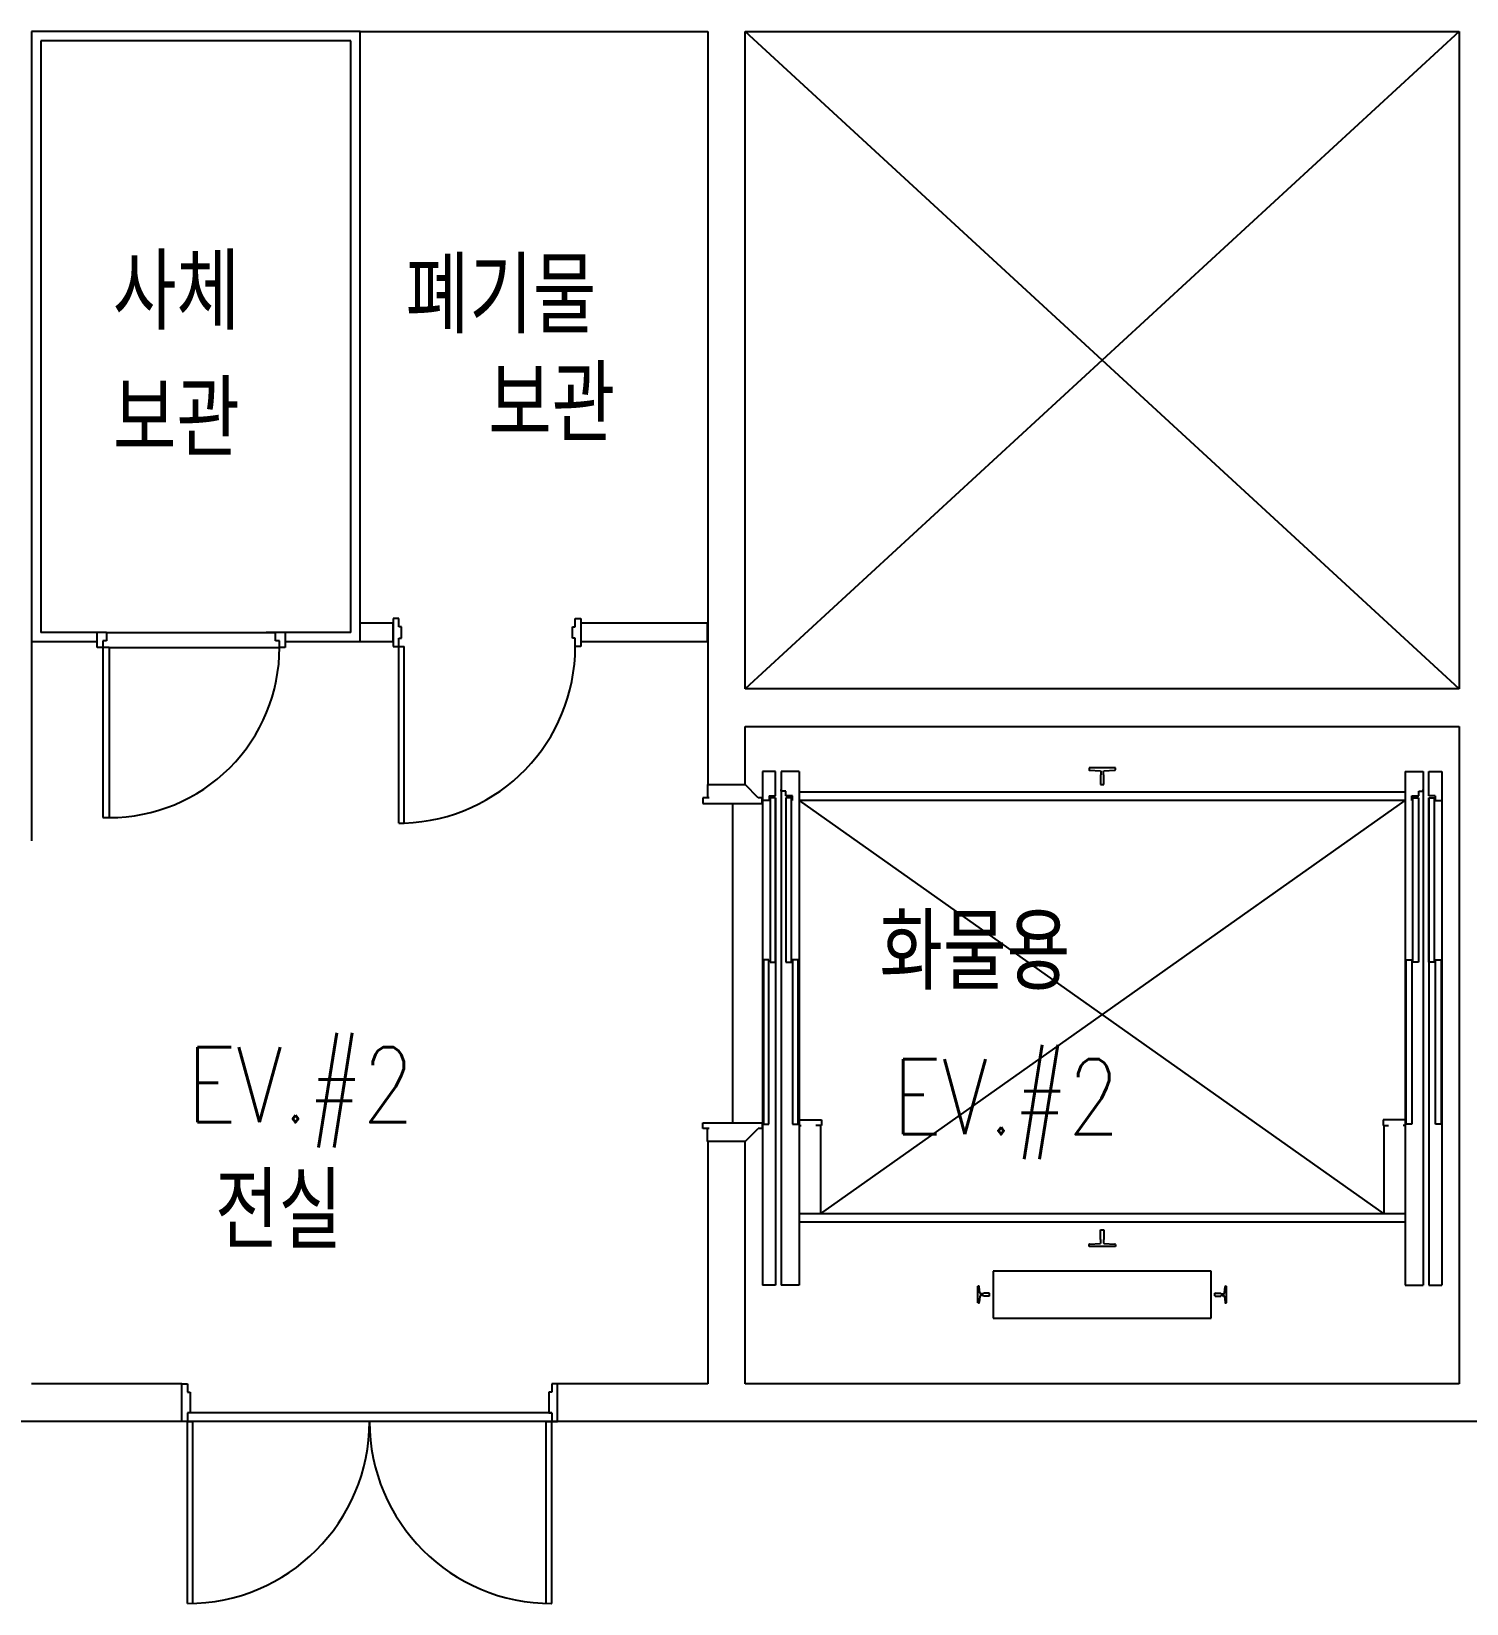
# Model space of a CAD drawing. Header units: millimetres. Extents: x 592430 to 684586, y -483905 to -416366.
# Drawn here: x 664033 to 671673, y -448578 to -440208 of the extents above; entities that cross this region are included whole.
import ezdxf

# ---------------------------------------------------------------- set-up
doc = ezdxf.new("R2010")
doc.units = ezdxf.units.MM
doc.header["$LTSCALE"] = 500
for name, color, linetype in [('TXT', 7, 'Continuous'), ('동물실', 9, 'Continuous'), ('크린판넬', 4, 'Continuous')]:
    doc.layers.add(name, color=color, linetype=linetype)
doc.styles.add('GHD', font='simple.shx', dxfattribs={"bigfont": 'whgtxt.shx'})

msp = doc.modelspace()

# ---------------------------------------------------------------- linework, layer by layer
at = {"layer": '동물실', "color": 9}
for p, q in [((665782.8, -440208.5), (667632.8, -440208.5)), ((667632.8, -440208.5), (667632.8, -444218.5)), ((671632.8, -440208.5), (667832.8, -443708.5)), ((671632.8, -443708.5), (667832.8, -440208.5)), ((671632.8, -440208.5), (667832.8, -443708.5)), ((671632.8, -443708.5), (667832.8, -440208.5)), ((667832.8, -440208.5), (671632.8, -440208.5)), ((667832.8, -443708.5), (667832.8, -440208.5)), ((667832.8, -440208.5), (671632.8, -440208.5)), ((667832.8, -443708.5), (667832.8, -440208.5)), ((671632.8, -440208.5), (671632.8, -443708.5)), ((671632.8, -440208.5), (671632.8, -443708.5)), ((665957.8, -443358.5), (665782.8, -443358.5)), ((665957.8, -443333.5), (665957.8, -443483.5)), ((665987.8, -443333.5), (665957.8, -443333.5)), ((665957.8, -443333.5), (665957.8, -443483.5)), ((665987.8, -443333.5), (665957.8, -443333.5)), ((665957.8, -443458.5), (665957.8, -443358.5)), ((665987.8, -443378.5), (665987.8, -443333.5)), ((665987.8, -443378.5), (665987.8, -443333.5)), ((666927.8, -443378.5), (666927.8, -443333.5)), ((666927.8, -443333.5), (666957.8, -443333.5)), ((666927.8, -443378.5), (666927.8, -443333.5)), ((666927.8, -443333.5), (666957.8, -443333.5)), ((666957.8, -443333.5), (666957.8, -443483.5)), ((666957.8, -443333.5), (666957.8, -443483.5)), ((667632.7, -443358.5), (666957.8, -443358.5)), ((666957.8, -443358.5), (666957.8, -443458.5)), ((667632.7, -443458.5), (667632.7, -443358.5)), ((664382.8, -443473.5), (664382.8, -443423.5)), ((664382.8, -443473.5), (664382.8, -443423.5)), ((666002.8, -443378.5), (665987.8, -443378.5)), ((666002.8, -443378.5), (665987.8, -443378.5)), ((665987.8, -443483.5), (665987.8, -443438.5)), ((665987.8, -443438.5), (666002.8, -443438.5)), ((665987.8, -443483.5), (665987.8, -443438.5)), ((665987.8, -443438.5), (666002.8, -443438.5)), ((666002.8, -443438.5), (666002.8, -443378.5)), ((666002.8, -443438.5), (666002.8, -443378.5)), ((666912.8, -443438.5), (666912.8, -443378.5)), ((666912.8, -443378.5), (666927.8, -443378.5)), ((666912.8, -443438.5), (666912.8, -443378.5)), ((666912.8, -443378.5), (666927.8, -443378.5)), ((666927.8, -443438.5), (666912.8, -443438.5)), ((666927.8, -443438.5), (666912.8, -443438.5)), ((666927.8, -443483.5), (666927.8, -443438.5)), ((666927.8, -443483.5), (666927.8, -443438.5)), ((664032.8, -443458.5), (664032.8, -444518.5)), ((665957.8, -443458.5), (665782.8, -443458.5)), ((665957.8, -443483.5), (665987.8, -443483.5)), ((665957.8, -443483.5), (665987.8, -443483.5)), ((665987.8, -444423.5), (665987.8, -443483.5)), ((665987.8, -443483.5), (666017.8, -443483.5)), ((665987.8, -444423.5), (665987.8, -443483.5)), ((665987.8, -443483.5), (666017.8, -443483.5)), ((666017.8, -444423.5), (666017.8, -443483.5)), ((666017.8, -444423.5), (666017.8, -443483.5)), ((666957.8, -443483.5), (666927.8, -443483.5)), ((666957.8, -443483.5), (666927.8, -443483.5)), ((667632.7, -443458.5), (666957.8, -443458.5)), ((671632.8, -443708.5), (667832.8, -443708.5)), ((671632.8, -443708.5), (667832.8, -443708.5)), ((667832.8, -444218.5), (667832.8, -443908.5)), ((667832.8, -443908.5), (671632.8, -443908.5)), ((671632.8, -443908.5), (671632.8, -447408.5)), ((667924.2, -444148.5), (667924.2, -446883.2)), ((667994.1, -444148.5), (667924.2, -444148.5)), ((667924.2, -444148.5), (667924.2, -446883.2)), ((667994.1, -444148.5), (667924.2, -444148.5)), ((667994.1, -444278.5), (667994.1, -444148.5)), ((667994.1, -444278.5), (667994.1, -444148.5)), ((668024.1, -444148.5), (668024.1, -446883.2)), ((668120.1, -444148.5), (668024.1, -444148.5)), ((668024.1, -444148.5), (668024.1, -446883.2)), ((668120.1, -444148.5), (668024.1, -444148.5)), ((668120.1, -444148.5), (668120.1, -446883.2)), ((668120.1, -444148.5), (668120.1, -446883.2)), ((669803.1, -444129.5), (669663.1, -444129.5)), ((669663.1, -444129.5), (669663.1, -444139.8)), ((669803.1, -444129.5), (669663.1, -444129.5)), ((669663.1, -444129.5), (669663.1, -444139.8)), ((669665.4, -444142.3), (669723.5, -444145.2)), ((669665.4, -444142.3), (669723.5, -444145.2)), ((669723.5, -444145.2), (669726.7, -444148.4)), ((669723.5, -444145.2), (669726.7, -444148.4)), ((669726.7, -444164.4), (669723.6, -444167.7)), ((669726.7, -444164.4), (669723.6, -444167.7)), ((669723.6, -444167.7), (669723.6, -444217.5)), ((669723.6, -444167.7), (669723.6, -444217.5)), ((669726.7, -444148.4), (669726.7, -444164.4)), ((669726.7, -444148.4), (669726.7, -444164.4)), ((669739.4, -444148.4), (669742.7, -444145.2)), ((669739.4, -444148.4), (669742.7, -444145.2)), ((669739.4, -444164.4), (669739.4, -444148.4)), ((669739.4, -444164.4), (669739.4, -444148.4)), ((669742.6, -444167.7), (669739.4, -444164.4)), ((669742.6, -444167.7), (669739.4, -444164.4)), ((669742.6, -444217.5), (669742.6, -444167.7)), ((669742.6, -444217.5), (669742.6, -444167.7)), ((669742.7, -444145.2), (669800.7, -444142.3)), ((669742.7, -444145.2), (669800.7, -444142.3)), ((669803.1, -444139.8), (669803.1, -444129.5)), ((669803.1, -444139.8), (669803.1, -444129.5)), ((671346.1, -444148.5), (671346.1, -446883.2)), ((671346.1, -444148.5), (671442.1, -444148.5)), ((671346.1, -444148.5), (671346.1, -446883.2)), ((671346.1, -444148.5), (671442.1, -444148.5)), ((671442.1, -444148.5), (671442.1, -446883.2)), ((671442.1, -444148.5), (671442.1, -446883.2)), ((671472.1, -444148.5), (671541.9, -444148.5)), ((671472.1, -444278.5), (671472.1, -444148.5)), ((671472.1, -444148.5), (671541.9, -444148.5)), ((671472.1, -444278.5), (671472.1, -444148.5)), ((671541.9, -444148.5), (671541.9, -446883.2)), ((671541.9, -444148.5), (671541.9, -446883.2)), ((667632.6, -444218.5), (667632.6, -444288.5)), ((667632.6, -444218.5), (667632.6, -444288.5)), ((667632.8, -444218.5), (667832.8, -444218.5)), ((667902.4, -444288.5), (667832.6, -444218.5)), ((667902.4, -444288.5), (667832.6, -444218.5)), ((667960.2, -444278.5), (667994.1, -444278.5)), ((667960.2, -444278.5), (667960.2, -444303.5)), ((667960.2, -444278.5), (667994.1, -444278.5)), ((667960.2, -444278.5), (667960.2, -444303.5)), ((668024.1, -444253.5), (668024.1, -444243.5)), ((668024.1, -444253.5), (668024.1, -444243.5)), ((668048.1, -444253.5), (668024.1, -444253.5)), ((668048.1, -444253.5), (668024.1, -444253.5)), ((668048.1, -444278.5), (668048.1, -444253.5)), ((668048.1, -444278.5), (668048.1, -444253.5)), ((668084.1, -444278.5), (668048.1, -444278.5)), ((668084.1, -444278.5), (668048.1, -444278.5)), ((668084.1, -444303.5), (668084.1, -444278.5)), ((668084.1, -444303.5), (668084.1, -444278.5)), ((671346.1, -444258.5), (668120.1, -444258.5)), ((671346.1, -444258.5), (668120.1, -444258.5)), ((669723.6, -444217.5), (669724.6, -444218.5)), ((669723.6, -444217.5), (669724.6, -444218.5)), ((669724.6, -444218.5), (669741.6, -444218.5)), ((669724.6, -444218.5), (669741.6, -444218.5)), ((669741.6, -444218.5), (669742.6, -444217.5)), ((669741.6, -444218.5), (669742.6, -444217.5)), ((671382.1, -444278.5), (671418.1, -444278.5)), ((671382.1, -444303.5), (671382.1, -444278.5)), ((671382.1, -444278.5), (671418.1, -444278.5)), ((671382.1, -444303.5), (671382.1, -444278.5)), ((671418.1, -444278.5), (671418.1, -444253.5)), ((671418.1, -444253.5), (671442.1, -444253.5)), ((671418.1, -444278.5), (671418.1, -444253.5)), ((671418.1, -444253.5), (671442.1, -444253.5)), ((671442.1, -444253.5), (671442.1, -444243.5)), ((671442.1, -444253.5), (671442.1, -444243.5)), ((671505.9, -444278.5), (671472.1, -444278.5)), ((671505.9, -444278.5), (671472.1, -444278.5)), ((671505.9, -444278.5), (671505.9, -444303.5)), ((671505.9, -444278.5), (671505.9, -444303.5)), ((667640.8, -444288.5), (667607.6, -444288.5)), ((667607.6, -444288.5), (667607.6, -444318.5)), ((667640.8, -444288.5), (667607.6, -444288.5)), ((667607.6, -444288.5), (667607.6, -444318.5)), ((667607.6, -444318.5), (667923.7, -444318.5)), ((667607.6, -444318.5), (667923.7, -444318.5)), ((667765.7, -444318.5), (667765.7, -446018.5)), ((667923.7, -444288.5), (667902.4, -444288.5)), ((667923.7, -444288.5), (667902.4, -444288.5)), ((667923.7, -444318.5), (667923.7, -444288.5)), ((667923.7, -444318.5), (667923.7, -444288.5)), ((667960.2, -444303.5), (667925.2, -444303.5)), ((667960.2, -444303.5), (667925.2, -444303.5)), ((667965.2, -444288.5), (667965.2, -445163.5)), ((667994.1, -444288.5), (667965.2, -444288.5)), ((667965.2, -444288.5), (667965.2, -445163.5)), ((667994.1, -444288.5), (667965.2, -444288.5)), ((667994.1, -445163.5), (667994.1, -444288.5)), ((667994.1, -444288.5), (667994.1, -446883.2)), ((667994.1, -445163.5), (667994.1, -444288.5)), ((667994.1, -444288.5), (667994.1, -446883.2)), ((668049.1, -444288.5), (668049.1, -445163.5)), ((668079.1, -444288.5), (668049.1, -444288.5)), ((668049.1, -444288.5), (668049.1, -445163.5)), ((668079.1, -444288.5), (668049.1, -444288.5)), ((668079.1, -445163.5), (668079.1, -444288.5)), ((668079.1, -445163.5), (668079.1, -444288.5)), ((671346.1, -444303.5), (668120.1, -444303.5)), ((668120.1, -444303.5), (671233.1, -446503.5)), ((671346.1, -444303.5), (668120.1, -444303.5)), ((668120.1, -444303.5), (671233.1, -446503.5)), ((668233.1, -446503.5), (671346.1, -444303.5)), ((668233.1, -446503.5), (671346.1, -444303.5)), ((671387.1, -445163.5), (671387.1, -444288.5)), ((671387.1, -444288.5), (671417.1, -444288.5)), ((671387.1, -445163.5), (671387.1, -444288.5)), ((671387.1, -444288.5), (671417.1, -444288.5)), ((671417.1, -444288.5), (671417.1, -445163.5)), ((671417.1, -444288.5), (671417.1, -445163.5)), ((671472.1, -444288.5), (671472.1, -446883.2)), ((671472.1, -445163.5), (671472.1, -444288.5)), ((671472.1, -444288.5), (671500.9, -444288.5)), ((671472.1, -444288.5), (671472.1, -446883.2)), ((671472.1, -445163.5), (671472.1, -444288.5)), ((671472.1, -444288.5), (671500.9, -444288.5)), ((671500.9, -444288.5), (671500.9, -445163.5)), ((671500.9, -444288.5), (671500.9, -445163.5)), ((671505.9, -444303.5), (671540.9, -444303.5)), ((671505.9, -444303.5), (671540.9, -444303.5)), ((664412.2, -444393.7), (664447.4, -444393.7)), ((665987.8, -444423.5), (666017.8, -444423.5)), ((665987.8, -444423.5), (666017.8, -444423.5)), ((667929.2, -445151), (667929.2, -446026)), ((667959.2, -445151), (667929.2, -445151)), ((667929.2, -445151), (667929.2, -446026)), ((667959.2, -445151), (667929.2, -445151)), ((667959.2, -446026), (667959.2, -445151)), ((667959.2, -446026), (667959.2, -445151)), ((667965.2, -445163.5), (667994.1, -445163.5)), ((667965.2, -445163.5), (667994.1, -445163.5)), ((668049.1, -445163.5), (668079.1, -445163.5)), ((668049.1, -445163.5), (668079.1, -445163.5)), ((668085.1, -445151), (668085.1, -446026)), ((668115.1, -445151), (668085.1, -445151)), ((668085.1, -445151), (668085.1, -446026)), ((668115.1, -445151), (668085.1, -445151)), ((668115.1, -446026), (668115.1, -445151)), ((668115.1, -446026), (668115.1, -445151)), ((671351.1, -445151), (671381.1, -445151)), ((671351.1, -446026), (671351.1, -445151)), ((671351.1, -445151), (671381.1, -445151)), ((671351.1, -446026), (671351.1, -445151)), ((671381.1, -445151), (671381.1, -446026)), ((671381.1, -445151), (671381.1, -446026)), ((671417.1, -445163.5), (671387.1, -445163.5)), ((671417.1, -445163.5), (671387.1, -445163.5)), ((671500.9, -445163.5), (671472.1, -445163.5)), ((671500.9, -445163.5), (671472.1, -445163.5)), ((671506.9, -445151), (671536.9, -445151)), ((671506.9, -446026), (671506.9, -445151)), ((671506.9, -445151), (671536.9, -445151)), ((671506.9, -446026), (671506.9, -445151)), ((671536.9, -445151), (671536.9, -446026)), ((671536.9, -445151), (671536.9, -446026)), ((667607.6, -446048.5), (667607.6, -446018.5)), ((667607.6, -446018.5), (667923.7, -446018.5)), ((667607.6, -446048.5), (667607.6, -446018.5)), ((667607.6, -446018.5), (667923.7, -446018.5)), ((667923.7, -446018.5), (667923.7, -446048.5)), ((667923.7, -446018.5), (667923.7, -446048.5)), ((667929.2, -446026), (667959.2, -446026)), ((667929.2, -446026), (667959.2, -446026)), ((668085.1, -446026), (668115.1, -446026)), ((668085.1, -446026), (668115.1, -446026)), ((668120.1, -446003.5), (668238.1, -446003.5)), ((668120.1, -446003.5), (668120.1, -446033.5)), ((668120.1, -446003.5), (668238.1, -446003.5)), ((668120.1, -446003.5), (668120.1, -446033.5)), ((668120.1, -446033.5), (668130.1, -446033.5)), ((668120.1, -446033.5), (668130.1, -446033.5)), ((668238.1, -446033.5), (668208.1, -446033.5)), ((668238.1, -446033.5), (668208.1, -446033.5)), ((668233.1, -446033.5), (668233.1, -446503.5)), ((668233.1, -446033.5), (668233.1, -446503.5)), ((668238.1, -446003.5), (668238.1, -446033.5)), ((668238.1, -446003.5), (668238.1, -446033.5)), ((671228.1, -446003.5), (671228.1, -446033.5)), ((671346.1, -446003.5), (671228.1, -446003.5)), ((671228.1, -446003.5), (671228.1, -446033.5)), ((671346.1, -446003.5), (671228.1, -446003.5)), ((671228.1, -446033.5), (671258.1, -446033.5)), ((671228.1, -446033.5), (671258.1, -446033.5)), ((671233.1, -446033.5), (671233.1, -446503.5)), ((671233.1, -446033.5), (671233.1, -446503.5)), ((671346.1, -446033.5), (671336.1, -446033.5)), ((671346.1, -446033.5), (671336.1, -446033.5)), ((671346.1, -446003.5), (671346.1, -446033.5)), ((671346.1, -446003.5), (671346.1, -446033.5)), ((671381.1, -446026), (671351.1, -446026)), ((671381.1, -446026), (671351.1, -446026)), ((671536.9, -446026), (671506.9, -446026)), ((671536.9, -446026), (671506.9, -446026)), ((667640.8, -446048.5), (667607.6, -446048.5)), ((667640.8, -446048.5), (667607.6, -446048.5)), ((667632.6, -446118.5), (667632.6, -446048.5)), ((667632.6, -446118.5), (667632.6, -446048.5)), ((667832.8, -446118.5), (667632.8, -446118.5)), ((667632.8, -446118.5), (667632.8, -447408.5)), ((667832.6, -446118.5), (667902.4, -446048.5)), ((667832.6, -446118.5), (667902.4, -446048.5)), ((667832.8, -447408.5), (667832.8, -446118.5)), ((667923.7, -446048.5), (667902.4, -446048.5)), ((667923.7, -446048.5), (667902.4, -446048.5)), ((671346.1, -446503.5), (668120.1, -446503.5)), ((671346.1, -446503.5), (668120.1, -446503.5)), ((671346.1, -446548.5), (668120.1, -446548.5)), ((671346.1, -446548.5), (668120.1, -446548.5)), ((669723.6, -446589.5), (669724.6, -446588.5)), ((669723.6, -446589.5), (669724.6, -446588.5)), ((669723.6, -446639.3), (669723.6, -446589.5)), ((669723.6, -446639.3), (669723.6, -446589.5)), ((669724.6, -446588.5), (669741.6, -446588.5)), ((669724.6, -446588.5), (669741.6, -446588.5)), ((669741.6, -446588.5), (669742.6, -446589.5)), ((669741.6, -446588.5), (669742.6, -446589.5)), ((669742.6, -446589.5), (669742.6, -446639.3)), ((669742.6, -446589.5), (669742.6, -446639.3)), ((669663.1, -446677.5), (669663.1, -446667.1)), ((669663.1, -446677.5), (669663.1, -446667.1)), ((669803.1, -446677.5), (669663.1, -446677.5)), ((669803.1, -446677.5), (669663.1, -446677.5)), ((669665.4, -446664.6), (669723.5, -446661.8)), ((669665.4, -446664.6), (669723.5, -446661.8)), ((669723.5, -446661.8), (669726.7, -446658.5)), ((669723.5, -446661.8), (669726.7, -446658.5)), ((669726.7, -446642.5), (669723.6, -446639.3)), ((669726.7, -446642.5), (669723.6, -446639.3)), ((669726.7, -446658.5), (669726.7, -446642.5)), ((669726.7, -446658.5), (669726.7, -446642.5)), ((669742.6, -446639.3), (669739.4, -446642.5)), ((669742.6, -446639.3), (669739.4, -446642.5)), ((669739.4, -446642.5), (669739.4, -446658.5)), ((669739.4, -446642.5), (669739.4, -446658.5)), ((669739.4, -446658.5), (669742.7, -446661.8)), ((669739.4, -446658.5), (669742.7, -446661.8)), ((669742.7, -446661.8), (669800.7, -446664.6)), ((669742.7, -446661.8), (669800.7, -446664.6)), ((669803.1, -446667.1), (669803.1, -446677.5)), ((669803.1, -446667.1), (669803.1, -446677.5)), ((669153.1, -446808.5), (669153.1, -447058.5)), ((670313.1, -446808.5), (669153.1, -446808.5)), ((669153.1, -446808.5), (669153.1, -447058.5)), ((670313.1, -446808.5), (669153.1, -446808.5)), ((670313.1, -447058.5), (670313.1, -446808.5)), ((670313.1, -447058.5), (670313.1, -446808.5)), ((667994.1, -446883.2), (667924.2, -446883.2)), ((667994.1, -446883.2), (667924.2, -446883.2)), ((668120.1, -446883.2), (668024.1, -446883.2)), ((668120.1, -446883.2), (668024.1, -446883.2)), ((669071.1, -446978), (669071.1, -446889)), ((669075.1, -446889), (669071.1, -446889)), ((669071.1, -446978), (669071.1, -446889)), ((669075.1, -446889), (669071.1, -446889)), ((669082.6, -446923.7), (669078.6, -446892.5)), ((669082.6, -446923.7), (669078.6, -446892.5)), ((669082.6, -446943.2), (669078.6, -446974.5)), ((669082.6, -446943.2), (669078.6, -446974.5)), ((669096.4, -446928.7), (669087.6, -446928.7)), ((669096.4, -446928.7), (669087.6, -446928.7)), ((669096.4, -446938.2), (669087.6, -446938.2)), ((669096.4, -446938.2), (669087.6, -446938.2)), ((669132.1, -446925.5), (669101.1, -446925.5)), ((669132.1, -446925.5), (669101.1, -446925.5)), ((669132.1, -446941.5), (669101.1, -446941.5)), ((669132.1, -446941.5), (669101.1, -446941.5)), ((669132.1, -446925.5), (669133.1, -446926.5)), ((669132.1, -446925.5), (669133.1, -446926.5)), ((669133.1, -446940.5), (669132.1, -446941.5)), ((669133.1, -446940.5), (669132.1, -446941.5)), ((669133.1, -446940.5), (669133.1, -446926.5)), ((669133.1, -446940.5), (669133.1, -446926.5)), ((670334.1, -446925.5), (670333.1, -446926.5)), ((670334.1, -446925.5), (670333.1, -446926.5)), ((670333.1, -446940.5), (670333.1, -446926.5)), ((670333.1, -446940.5), (670333.1, -446926.5)), ((670333.1, -446940.5), (670334.1, -446941.5)), ((670333.1, -446940.5), (670334.1, -446941.5)), ((670334.1, -446925.5), (670365.1, -446925.5)), ((670334.1, -446925.5), (670365.1, -446925.5)), ((670334.1, -446941.5), (670365.1, -446941.5)), ((670334.1, -446941.5), (670365.1, -446941.5)), ((670369.8, -446928.7), (670378.6, -446928.7)), ((670369.8, -446928.7), (670378.6, -446928.7)), ((670369.8, -446938.2), (670378.6, -446938.2)), ((670369.8, -446938.2), (670378.6, -446938.2)), ((670383.6, -446923.7), (670387.6, -446892.5)), ((670383.6, -446923.7), (670387.6, -446892.5)), ((670383.6, -446943.2), (670387.6, -446974.5)), ((670383.6, -446943.2), (670387.6, -446974.5)), ((670391.1, -446889), (670395.1, -446889)), ((670391.1, -446889), (670395.1, -446889)), ((670395.1, -446978), (670395.1, -446889)), ((670395.1, -446978), (670395.1, -446889)), ((671346.1, -446883.2), (671442.1, -446883.2)), ((671346.1, -446883.2), (671442.1, -446883.2)), ((671472.1, -446883.2), (671541.9, -446883.2)), ((671472.1, -446883.2), (671541.9, -446883.2)), ((669075.1, -446978), (669071.1, -446978)), ((669075.1, -446978), (669071.1, -446978)), ((670391.1, -446978), (670395.1, -446978)), ((670391.1, -446978), (670395.1, -446978)), ((669153.1, -447058.5), (670313.1, -447058.5)), ((669153.1, -447058.5), (670313.1, -447058.5)), ((664832.8, -447408.5), (664032.8, -447408.5)), ((664832.8, -447408.5), (664032.8, -447408.5)), ((664832.8, -447608.5), (664832.8, -447408.5)), ((664832.8, -447408.5), (664862.8, -447408.5)), ((664832.8, -447608.5), (664832.8, -447408.5)), ((664832.8, -447408.5), (664862.8, -447408.5)), ((664862.8, -447408.5), (664862.8, -447453.5)), ((664862.8, -447408.5), (664862.8, -447453.5)), ((664862.8, -447453.5), (664877.8, -447453.5)), ((664862.8, -447453.5), (664877.8, -447453.5)), ((664877.8, -447453.5), (664877.8, -447563.5)), ((664877.8, -447453.5), (664877.8, -447563.5)), ((666802.8, -447453.5), (666787.8, -447453.5)), ((666787.8, -447453.5), (666787.8, -447563.5)), ((666802.8, -447453.5), (666787.8, -447453.5)), ((666787.8, -447453.5), (666787.8, -447563.5)), ((667632.8, -447408.5), (666802.8, -447408.5)), ((667632.8, -447408.5), (666802.8, -447408.5)), ((666832.8, -447408.5), (666802.8, -447408.5)), ((666802.8, -447408.5), (666802.8, -447453.5)), ((666832.8, -447408.5), (666802.8, -447408.5)), ((666802.8, -447408.5), (666802.8, -447453.5)), ((666832.8, -447608.5), (666832.8, -447408.5)), ((666832.8, -447608.5), (666832.8, -447408.5)), ((671632.8, -447408.5), (667832.8, -447408.5)), ((664832.8, -447608.5), (663832.8, -447608.5)), ((664862.8, -447608.5), (664832.8, -447608.5)), ((664862.8, -447608.5), (664832.8, -447608.5)), ((666802.8, -447563.5), (664862.8, -447563.5)), ((664877.8, -447563.5), (664862.8, -447563.5)), ((664862.8, -447563.5), (664862.8, -447608.5)), ((666802.8, -447563.5), (664862.8, -447563.5)), ((664877.8, -447563.5), (664862.8, -447563.5)), ((664862.8, -447563.5), (664862.8, -447608.5)), ((664862.8, -447608.5), (664892.7, -447608.5)), ((664862.8, -448578.5), (664862.8, -447608.5)), ((664862.8, -447608.5), (664892.7, -447608.5)), ((664862.8, -448578.5), (664862.8, -447608.5)), ((666802.8, -447608.5), (664862.8, -447608.5)), ((666802.8, -447608.5), (664862.8, -447608.5)), ((664892.7, -448578), (664892.7, -447608.5)), ((664892.7, -448578), (664892.7, -447608.5)), ((667632.8, -447608.5), (666332.8, -447608.5)), ((671832.8, -447608.5), (666332.8, -447608.5)), ((666772.8, -448578), (666772.8, -447608.5)), ((666772.8, -447608.5), (666802.8, -447608.5)), ((666772.8, -448578), (666772.8, -447608.5)), ((666772.8, -447608.5), (666802.8, -447608.5)), ((666787.8, -447563.5), (666802.8, -447563.5)), ((666787.8, -447563.5), (666802.8, -447563.5)), ((666802.8, -447563.5), (666802.8, -447608.5)), ((666802.8, -447563.5), (666802.8, -447608.5)), ((666802.8, -448578.5), (666802.8, -447608.5)), ((666802.8, -448578.5), (666802.8, -447608.5)), ((666802.8, -447608.5), (666832.8, -447608.5)), ((666802.8, -447608.5), (666832.8, -447608.5)), ((664863.4, -448578.5), (664862.8, -448578.5)), ((664863.4, -448578.5), (664862.8, -448578.5)), ((666802.1, -448578.5), (666802.8, -448578.5)), ((666802.1, -448578.5), (666802.8, -448578.5))]:
    msp.add_line(p, q, dxfattribs=at)
for centre, radius, start, end in [((665987.8, -443483.5), 940, 271.8271, 0), ((669665.6, -444139.8), 2.5, 180, 266.59066), ((669665.6, -444139.8), 2.5, 180, 266.59066), ((669800.6, -444139.8), 2.5, 273.40934, 0), ((669800.6, -444139.8), 2.5, 273.40934, 0), ((669665.6, -446667.1), 2.5, 93.40934, 180), ((669665.6, -446667.1), 2.5, 93.40934, 180), ((669800.6, -446667.1), 2.5, 0, 86.59066), ((669800.6, -446667.1), 2.5, 0, 86.59066), ((669075.1, -446892.5), 3.5, 0, 90), ((669075.1, -446892.5), 3.5, 0, 90), ((669087.6, -446923.7), 5, 180, 270), ((669087.6, -446923.7), 5, 180, 270), ((669087.6, -446923.7), 5, 180, 270), ((669087.6, -446923.7), 5, 180, 270), ((669087.6, -446943.2), 5, 90, 180), ((669087.6, -446943.2), 5, 90, 180), ((669087.6, -446943.2), 5, 90, 180), ((669087.6, -446943.2), 5, 90, 180), ((669096.4, -446923.7), 5, 270, 339.51268), ((669096.4, -446923.7), 5, 270, 339.51268), ((669096.4, -446943.2), 5, 20.48732, 90), ((669096.4, -446943.2), 5, 20.48732, 90), ((670369.8, -446923.7), 5, 200.48732, 270), ((670369.8, -446923.7), 5, 200.48732, 270), ((670369.8, -446943.2), 5, 90, 159.51268), ((670369.8, -446943.2), 5, 90, 159.51268), ((670378.6, -446923.7), 5, 270, 0), ((670378.6, -446923.7), 5, 270, 0), ((670378.6, -446923.7), 5, 270, 0), ((670378.6, -446923.7), 5, 270, 0), ((670378.6, -446943.2), 5, 0, 90), ((670378.6, -446943.2), 5, 0, 90), ((670378.6, -446943.2), 5, 0, 90), ((670378.6, -446943.2), 5, 0, 90), ((670391.1, -446892.5), 3.5, 90, 180), ((670391.1, -446892.5), 3.5, 90, 180), ((669075.1, -446974.5), 3.5, 270, 0), ((669075.1, -446974.5), 3.5, 270, 0), ((670391.1, -446974.5), 3.5, 180, 270), ((670391.1, -446974.5), 3.5, 180, 270), ((664862.8, -447608.5), 970, 270.00002, 0.00001), ((666802.8, -447608.5), 970, 180.00001, 270)]:
    msp.add_arc(centre, radius, start, end, dxfattribs=at)
at = {"layer": '크린판넬', "color": 9, "linetype": 'Continuous'}
for p, q in [((664032.8, -440208.5), (664032.8, -443458.5)), ((665782.8, -440208.5), (664032.8, -440208.5)), ((664082.8, -440258.5), (664082.8, -443408.5)), ((665732.8, -440258.5), (664082.8, -440258.5)), ((665732.8, -443408.5), (665732.8, -440258.5)), ((665782.8, -443458.5), (665782.8, -440208.5)), ((664382.8, -443408.5), (664082.8, -443408.5)), ((664382.8, -443488.5), (664382.8, -443408.5)), ((664432.7, -443408.5), (664382.8, -443408.5)), ((664432.7, -443408.5), (664432.7, -443452.6)), ((664432.7, -443408.5), (665332.9, -443408.5)), ((665732.8, -443408.5), (665282.8, -443408.5)), ((665332.9, -443452.6), (665332.9, -443408.5)), ((665382.8, -443408.5), (665332.9, -443408.5)), ((665382.8, -443408.5), (665382.8, -443488.5)), ((665382.8, -443423.5), (665382.8, -443473.5)), ((664382.8, -443458.5), (664032.8, -443458.5)), ((664412.2, -443488.5), (664382.8, -443488.5)), ((664412.2, -443452.6), (664412.2, -443488.5)), ((664432.7, -443452.6), (664412.2, -443452.6)), ((664412.2, -443488.5), (664412.2, -444393.7)), ((664447.4, -443488.5), (664412.2, -443488.5)), ((664447.4, -443488.5), (664447.4, -444393.7)), ((664447.4, -443488.5), (665353.4, -443488.5)), ((665353.4, -443452.6), (665332.9, -443452.6)), ((665353.4, -443452.6), (665332.9, -443452.6)), ((665353.4, -443488.5), (665353.4, -443452.6)), ((665382.8, -443488.5), (665353.4, -443488.5)), ((665782.8, -443458.5), (665382.8, -443458.5))]:
    msp.add_line(p, q, dxfattribs=at)
msp.add_arc((664448.7, -443489), 904.7, 269.91508, 0.03615, dxfattribs=at)

# ---------------------------------------------------------------- texts
at = {"layer": 'TXT', "color": 9, "style": 'GHD', "width": 0.8}
for s, p in [('사체', (664466.1, -441797.7)), ('폐기물', (666025, -441816.2)), ('보관', (666463.8, -442393.8)), ('보관', (664466.1, -442472.8)), ('화물용', (668547.2, -445311.4)), ('화물용', (668547.2, -445311.4)), ('EV.#2', (664862.4, -446016.4)), ('EV.#2', (668618.5, -446079.9)), ('EV.#2', (668618.5, -446079.9)), ('전실', (665010.1, -446689.5))]:
    msp.add_text(s, height=400, dxfattribs=at).set_placement(p)

doc.saveas('drawing.dxf')
